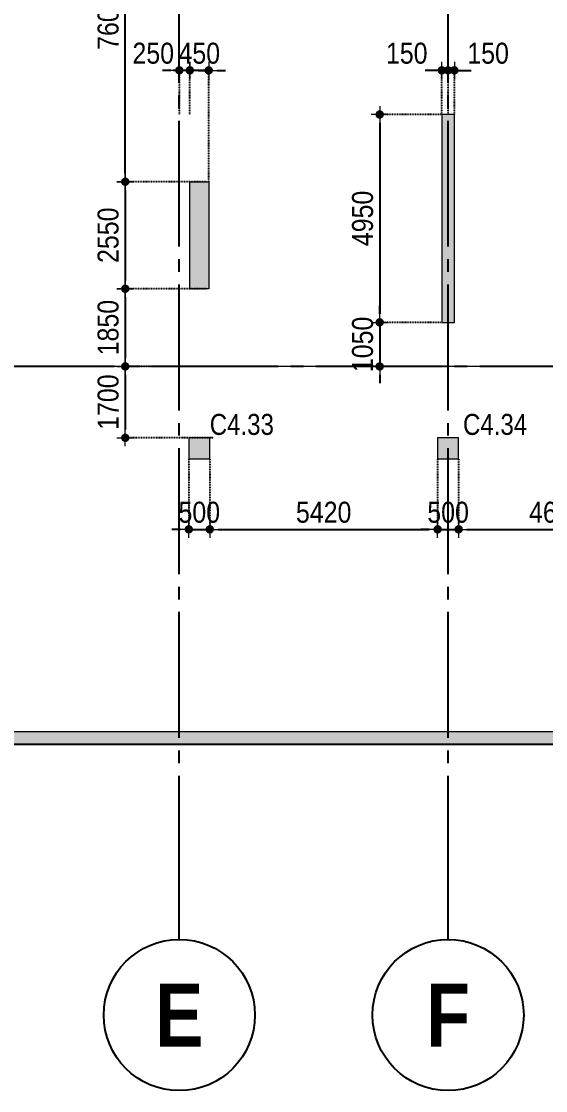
# Model space of a CAD drawing. Header units: millimetres. Extents: x -3973692 to -2843767, y 592734 to 838475.
# Drawn here: x -3714106 to -3701623, y 592734 to 618199 of the extents above; entities that cross this region are included whole.
import ezdxf
from ezdxf.enums import TextEntityAlignment as Align

# ---------------------------------------------------------------- set-up
doc = ezdxf.new("R2010")
doc.units = ezdxf.units.MM
doc.header["$MEASUREMENT"] = 0
doc.header["$PDMODE"] = 3
doc.header["$PDSIZE"] = -20
for name, pattern in [('CHG_XX_Cot_Ham 1$0$MB_Luoi truc$0$Center101', [13, 10, -1, 1, -1]), ('CHG_XX_Cot_Ham 1$0$MB_Luoi truc$0$HTT Hidden 21', [3, 2, -1]), ('CHG_XX_Luoi truc$0$MB_Luoi truc$0$Center101', [13, 10, -1, 1, -1]), ('DIVIDE2', [15.875, 6.35, -3.175, 0, -3.175, 0, -3.175]), ('HIDDEN5', [2.8375, 1.25, -1.5875])]:
    doc.linetypes.add(name, pattern=pattern)
doc.layers.get('0').update_dxf_attribs({"lineweight": 9})
doc.layers.get('Defpoints').update_dxf_attribs({"color": 10, "lineweight": 0})
for name, color, linetype, lineweight in [("'S_General_Dim_1", 1, 'Continuous', 18), ("'S_General_Divide_3 Intermediate", 3, 'DIVIDE2', 40), ('CHG_XX_Cot_Ham 1$0$Ap0302_PC', 150, 'Continuous', 9), ('CHG_XX_Cot_Ham 1$0$Ap0302_PC @ 1', 150, 'Continuous', 9), ('CHG_XX_Cot_Ham 1$0$Ap0302_PC @ 150 VP1', 150, 'Continuous', 9), ('CHG_XX_Cot_Ham 1$0$Ap0302_PC @ 150 VP2', 150, 'Continuous', 9), ('CHG_XX_Cot_Ham 1$0$Ap0302_PC @ 150 VP3', 150, 'Continuous', 9), ('CHG_XX_Cot_Ham 1$0$Ap0302_PC @ 150 VP4', 150, 'Continuous', 9), ('CHG_XX_Cot_Ham 1$0$Ap0302_PC @ 150 VP5', 150, 'Continuous', 9), ('CHG_XX_Cot_Ham 1$0$Ap0302_PC @ 150 VP6', 150, 'Continuous', 9), ('CHG_XX_Cot_Ham 1$0$Ap0302_PC @ 150 VP7', 150, 'Continuous', 9), ('CHG_XX_Cot_Ham 1$0$Ap0302_PC @ 150 VP8', 150, 'Continuous', 9), ('CHG_XX_Cot_Ham 1$0$Ap0302_PC @ 150 VP9', 150, 'Continuous', 9), ('CHG_XX_Cot_Ham 1$0$Ap0302_PC @ 150 VPModel', 150, 'Continuous', 9), ('CHG_XX_Cot_Ham 1$0$Ap0311_H', 8, 'Continuous', 15), ('CHG_XX_Cot_Ham 1$0$MB_Luoi truc$0$Grid Line', 251, 'CHG_XX_Cot_Ham 1$0$MB_Luoi truc$0$Center101', 9), ('CHG_XX_Cot_Ham 1$0$S_Concrete_Cont_2 Normal', 2, 'Continuous', 13), ('KTH', 154, 'Continuous', 9), ('TEXT', 7, 'Continuous', 15)]:
    doc.layers.add(name, color=color, linetype=linetype, lineweight=lineweight)
for name, color, linetype in [('CHG_XX_Cot_Ham 1$0$MB_Cot ham$0$Concrete Line', 6, 'Continuous'), ('CHG_XX_Cot_Ham 1$0$mb_cot tang 1-3$0$Concrete Line', 6, 'Continuous'), ('CHG_XX_Luoi truc$0$Grid', 34, 'Continuous'), ('CHG_XX_Luoi truc$0$Grid Line', 251, 'CHG_XX_Luoi truc$0$MB_Luoi truc$0$Center101')]:
    doc.layers.add(name, color=color, linetype=linetype)
doc.styles.add('arial', font='arial.ttf', dxfattribs={"width": 0.85})
doc.styles.add('CHG_XX_Luoi truc$0$MB_Luoi truc$0$Grid A-F$0$VNI-HelveCB', font='')
doc.styles.add('TTP-HelCon', font='')
doc.styles.get('CHG_XX_Luoi truc$0$MB_Luoi truc$0$Grid A-F$0$VNI-HelveCB').set_extended_font_data('VNI-Helve-Condense', bold=True)
doc.styles.get('TTP-HelCon').set_extended_font_data('VNI-Helve-Condense')
doc.dimstyles.new('200', dxfattribs={"dimscale": 200, "dimtxt": 2.5, "dimasz": 1, "dimexe": 0, "dimexo": 0, "dimgap": 0.75, "dimtad": 1, "dimdec": 0, "dimrnd": 10, "dimzin": 9, "dimdsep": 46, "dimtxsty": 'arial', "dimblk1": 'DIMDOT', "dimblk2": 'DIMDOT', "dimsah": 1, "dimcen": 2, "dimdle": 3, "dimclre": 8, "dimclrt": 2, "dimadec": 0, "dimazin": 0, "dimtfac": 1, "dimtdec": 0, "dimtix": 1, "dimtmove": 2, "dimatfit": 3, "dimldrblk": 'DIMPIJL', "dimfxl": 1, "dimtvp": 1.8, "dimtolj": 1, "dimtzin": 0, "dimarcsym": 0})

# ---------------------------------------------------------------- blocks, each defined once
blk = doc.blocks.new('*U2841')
at = {"layer": 'CHG_XX_Luoi truc$0$Grid', "lineweight": -2}
blk.add_line((0, -3), (0, 0), dxfattribs=at)
blk.add_circle((0, -9), 6, dxfattribs=at)
at = {"layer": 'CHG_XX_Luoi truc$0$Grid Line'}
blk.add_line((0, 0), (0, 608), dxfattribs=at)
at = {"layer": 'CHG_XX_Luoi truc$0$Grid', "lineweight": -2, "style": 'CHG_XX_Luoi truc$0$MB_Luoi truc$0$Grid A-F$0$VNI-HelveCB'}
for tag, p in [('GRIDSUB', (0, 617)), ('GRID', (0, -9))]:
    blk.add_attdef(tag, text='', height=5, dxfattribs=at).set_placement(p, align=Align.MIDDLE)
blk = doc.blocks.new('*U2843')
at = {"layer": 'CHG_XX_Luoi truc$0$Grid Line'}
blk.add_line((0, 0), (0, 438), dxfattribs=at)
at = {"layer": 'CHG_XX_Luoi truc$0$Grid', "lineweight": -2, "style": 'CHG_XX_Luoi truc$0$MB_Luoi truc$0$Grid A-F$0$VNI-HelveCB'}
for tag, p in [('GRIDSUB', (0, 447)), ('GRID', (0, -9))]:
    blk.add_attdef(tag, text='', height=5, dxfattribs=at).set_placement(p, align=Align.MIDDLE)
blk = doc.blocks.new('CHG_XX_Luoi truc')
at = {"layer": 'CHG_XX_Luoi truc$0$Grid'}
ref = blk.add_blockref('*U2841', (38150, -12747), dxfattribs=dict(at, xscale=300, yscale=300, zscale=300))
ref.add_attrib('GRID', 'E', dxfattribs={"lineweight": -2, "height": 1500, "style": 'CHG_XX_Luoi truc$0$MB_Luoi truc$0$Grid A-F$0$VNI-HelveCB'}).set_placement((38150, -15447), align=Align.MIDDLE)
ref = blk.add_blockref('*U2841', (44550, -12747), dxfattribs=dict(at, xscale=300, yscale=300, zscale=300))
ref.add_attrib('GRID', 'F', dxfattribs={"lineweight": -2, "height": 1500, "style": 'CHG_XX_Luoi truc$0$MB_Luoi truc$0$Grid A-F$0$VNI-HelveCB'}).set_placement((44550, -15447), align=Align.MIDDLE)
at = {"layer": 'CHG_XX_Luoi truc$0$Grid', "xscale": 300.0000000000013, "yscale": 300.0000000000013, "zscale": 300.0000000000013, "rotation": 90}
blk.add_blockref('*U2843', (110703, 0), dxfattribs=at)
blk = doc.blocks.new('*U3241')
at = {"layer": 'CHG_XX_Cot_Ham 1$0$Ap0302_PC @ 1'}
h = blk.add_hatch(color=256, dxfattribs=at)
h.dxf.hatch_style = 1
h.paths.add_polyline_path([(450, 0), (0, 0), (0, -2550), (450, -2550)])
at = {"layer": 'CHG_XX_Cot_Ham 1$0$Ap0302_PC @ 150 VP1'}
h = blk.add_hatch(color=256, dxfattribs=at)
h.dxf.hatch_style = 1
h.paths.add_polyline_path([(450, 0), (0, 0), (0, -2550), (450, -2550)])
at = {"layer": 'CHG_XX_Cot_Ham 1$0$Ap0302_PC @ 150 VP2'}
h = blk.add_hatch(color=256, dxfattribs=at)
h.dxf.hatch_style = 1
h.paths.add_polyline_path([(450, 0), (0, 0), (0, -2550), (450, -2550)])
at = {"layer": 'CHG_XX_Cot_Ham 1$0$Ap0302_PC @ 150 VP3'}
h = blk.add_hatch(color=256, dxfattribs=at)
h.dxf.hatch_style = 1
h.paths.add_polyline_path([(450, 0), (0, 0), (0, -2550), (450, -2550)])
at = {"layer": 'CHG_XX_Cot_Ham 1$0$Ap0302_PC @ 150 VP4'}
h = blk.add_hatch(color=256, dxfattribs=at)
h.dxf.hatch_style = 1
h.paths.add_polyline_path([(450, 0), (0, 0), (0, -2550), (450, -2550)])
at = {"layer": 'CHG_XX_Cot_Ham 1$0$Ap0302_PC @ 150 VP5'}
h = blk.add_hatch(color=256, dxfattribs=at)
h.dxf.hatch_style = 1
h.paths.add_polyline_path([(450, 0), (0, 0), (0, -2550), (450, -2550)])
at = {"layer": 'CHG_XX_Cot_Ham 1$0$Ap0302_PC @ 150 VP6'}
h = blk.add_hatch(color=256, dxfattribs=at)
h.dxf.hatch_style = 1
h.paths.add_polyline_path([(450, 0), (0, 0), (0, -2550), (450, -2550)])
at = {"layer": 'CHG_XX_Cot_Ham 1$0$Ap0302_PC @ 150 VP7'}
h = blk.add_hatch(color=256, dxfattribs=at)
h.dxf.hatch_style = 1
h.paths.add_polyline_path([(450, 0), (0, 0), (0, -2550), (450, -2550)])
at = {"layer": 'CHG_XX_Cot_Ham 1$0$Ap0302_PC @ 150 VP8'}
h = blk.add_hatch(color=256, dxfattribs=at)
h.dxf.hatch_style = 1
h.paths.add_polyline_path([(450, 0), (0, 0), (0, -2550), (450, -2550)])
at = {"layer": 'CHG_XX_Cot_Ham 1$0$Ap0302_PC @ 150 VP9'}
h = blk.add_hatch(color=256, dxfattribs=at)
h.dxf.hatch_style = 1
h.paths.add_polyline_path([(450, 0), (0, 0), (0, -2550), (450, -2550)])
at = {"layer": 'CHG_XX_Cot_Ham 1$0$Ap0302_PC @ 150 VPModel'}
h = blk.add_hatch(color=256, dxfattribs=at)
h.dxf.hatch_style = 1
h.paths.add_polyline_path([(450, 0), (0, 0), (0, -2550), (450, -2550)])
blk = doc.blocks.new('CHG_XX_Cot_Ham 1$0$Block A_C450x2250')
at = {"layer": 'CHG_XX_Cot_Ham 1$0$Ap0302_PC'}
blk.add_lwpolyline([(450, -2550), (0, -2550), (0, 0), (450, 0)], close=True, dxfattribs=at)
blk.add_blockref('*U3241', (0, 0), dxfattribs=at)
blk = doc.blocks.new('CHG_XX_Cot_Ham 1$0$Block A_C4950x300')
at = {"layer": 'CHG_XX_Cot_Ham 1$0$Ap0302_PC', "true_color": 0xed1f24}
h = blk.add_hatch(color=240, dxfattribs=at)
h.dxf.hatch_style = 1
h.paths.add_polyline_path([(4950, -300), (4950, 0), (0, 0), (0, -300)])
at = {"layer": 'CHG_XX_Cot_Ham 1$0$Ap0302_PC'}
blk.add_lwpolyline([(4950, -300), (4950, 0), (0, 0), (0, -300)], close=True, dxfattribs=at)
blk = doc.blocks.new('*U3243')
at = {"layer": 'CHG_XX_Cot_Ham 1$0$Ap0302_PC @ 1'}
h = blk.add_hatch(color=3, dxfattribs=at)
h.dxf.hatch_style = 1
h.paths.add_polyline_path([(-250, -250), (-250, 250), (250, 250), (250, -250)])
at = {"layer": 'CHG_XX_Cot_Ham 1$0$Ap0302_PC @ 150 VP1'}
h = blk.add_hatch(color=3, dxfattribs=at)
h.dxf.hatch_style = 1
h.paths.add_polyline_path([(-250, -250), (-250, 250), (250, 250), (250, -250)])
at = {"layer": 'CHG_XX_Cot_Ham 1$0$Ap0302_PC @ 150 VP2'}
h = blk.add_hatch(color=3, dxfattribs=at)
h.dxf.hatch_style = 1
h.paths.add_polyline_path([(-250, -250), (-250, 250), (250, 250), (250, -250)])
at = {"layer": 'CHG_XX_Cot_Ham 1$0$Ap0302_PC @ 150 VP3'}
h = blk.add_hatch(color=3, dxfattribs=at)
h.dxf.hatch_style = 1
h.paths.add_polyline_path([(-250, -250), (-250, 250), (250, 250), (250, -250)])
at = {"layer": 'CHG_XX_Cot_Ham 1$0$Ap0302_PC @ 150 VP4'}
h = blk.add_hatch(color=3, dxfattribs=at)
h.dxf.hatch_style = 1
h.paths.add_polyline_path([(-250, -250), (-250, 250), (250, 250), (250, -250)])
at = {"layer": 'CHG_XX_Cot_Ham 1$0$Ap0302_PC @ 150 VP5'}
h = blk.add_hatch(color=3, dxfattribs=at)
h.dxf.hatch_style = 1
h.paths.add_polyline_path([(-250, -250), (-250, 250), (250, 250), (250, -250)])
at = {"layer": 'CHG_XX_Cot_Ham 1$0$Ap0302_PC @ 150 VP6'}
h = blk.add_hatch(color=3, dxfattribs=at)
h.dxf.hatch_style = 1
h.paths.add_polyline_path([(-250, -250), (-250, 250), (250, 250), (250, -250)])
at = {"layer": 'CHG_XX_Cot_Ham 1$0$Ap0302_PC @ 150 VP7'}
h = blk.add_hatch(color=3, dxfattribs=at)
h.dxf.hatch_style = 1
h.paths.add_polyline_path([(-250, -250), (-250, 250), (250, 250), (250, -250)])
at = {"layer": 'CHG_XX_Cot_Ham 1$0$Ap0302_PC @ 150 VP8'}
h = blk.add_hatch(color=3, dxfattribs=at)
h.dxf.hatch_style = 1
h.paths.add_polyline_path([(-250, -250), (-250, 250), (250, 250), (250, -250)])
at = {"layer": 'CHG_XX_Cot_Ham 1$0$Ap0302_PC @ 150 VP9'}
h = blk.add_hatch(color=3, dxfattribs=at)
h.dxf.hatch_style = 1
h.paths.add_polyline_path([(-250, -250), (-250, 250), (250, 250), (250, -250)])
at = {"layer": 'CHG_XX_Cot_Ham 1$0$Ap0302_PC @ 150 VPModel'}
h = blk.add_hatch(color=3, dxfattribs=at)
h.dxf.hatch_style = 1
h.paths.add_polyline_path([(-250, -250), (-250, 250), (250, 250), (250, -250)])
blk = doc.blocks.new('CHG_XX_Cot_Ham 1$0$500x500')
at = {"layer": 'CHG_XX_Cot_Ham 1$0$Ap0302_PC'}
blk.add_lwpolyline([(250, -250), (250, 250), (-250, 250), (-250, -250)], close=True, dxfattribs=at)
blk.add_blockref('*U3243', (0, 0), dxfattribs=at)
blk = doc.blocks.new('CHG_XX_Cot_Ham 1')
at = {"layer": 'CHG_XX_Cot_Ham 1$0$Ap0311_H'}
h = blk.add_hatch(color=256, dxfattribs=at)
h.dxf.hatch_style = 1
h.paths.add_polyline_path([(99639.2, 163400), (-10900, 163400), (-10900, 85450), (-300, 85450), (-300, 84050), (32350, 84050), (32350, -9000), (103575.5, -9000), (106050, -6022), (106050, 158254.3)])
h.paths.add_polyline_path([(99533.7, 163100), (105750, 158110.4), (105750, 90450), (105650, 90450), (105650, 90450), (105750, 90450), (105750, 13850), (105750, 13825.9), (105750, -5913.6), (103434.7, -8700), (93600, -8700), (32650, -8700), (32650, 84350), (0, 84350), (0, 85750), (-10600, 85750), (-10600, 163100), (93600, 163100)], flags=16)
at = {"layer": 'CHG_XX_Cot_Ham 1$0$Ap0302_PC'}
blk.add_lwpolyline([(32350, 84050), (-300, 84050), (-300, 85450), (-10900, 85450), (-10900, 163400), (99639.2, 163400), (106050, 158254.3), (106050, -6022), (103575.5, -9000), (32350, -9000)], close=True, dxfattribs=at)
blk.add_lwpolyline([(105750, 90444), (105750, -5913.6), (103434.7, -8700), (32650, -8700), (32650, 84350), (0, 84350), (0, 85750), (-10600, 85750), (-10600, 163100), (99533.7, 163100), (105750, 158110.4), (105750, 127475.9)], dxfattribs=at)
at = {"layer": 'CHG_XX_Cot_Ham 1$0$MB_Cot ham$0$Concrete Line', "linetype": 'CHG_XX_Cot_Ham 1$0$MB_Luoi truc$0$HTT Hidden 21'}
blk.add_lwpolyline([(99639.2, 163400), (106050, 158254.3), (106050, -6022), (103575.5, -9000), (32350, -9000), (32350, 84050), (-300, 84050), (-300, 85450), (-10900, 85450), (-10900, 163400)], close=True, dxfattribs=at)
at = {"layer": 'CHG_XX_Cot_Ham 1$0$MB_Luoi truc$0$Grid Line'}
blk.add_line((110702.9, 0), (-20697.1, 0), dxfattribs=at)
at = {"layer": 'CHG_XX_Cot_Ham 1$0$Ap0302_PC', "rotation": 90}
blk.add_blockref('CHG_XX_Cot_Ham 1$0$Block A_C4950x300', (44400, 1050), dxfattribs=at)
at = {"layer": 'CHG_XX_Cot_Ham 1$0$Ap0302_PC'}
blk.add_blockref('CHG_XX_Cot_Ham 1$0$Block A_C450x2250', (38400, 4400), dxfattribs=at)
at = {"layer": 'CHG_XX_Cot_Ham 1$0$mb_cot tang 1-3$0$Concrete Line'}
blk.add_blockref('CHG_XX_Luoi truc', (0, 0), dxfattribs=at)
at = {"layer": 'CHG_XX_Cot_Ham 1$0$S_Concrete_Cont_2 Normal'}
for p in [(38625, -1950), (44550, -1950)]:
    blk.add_blockref('CHG_XX_Cot_Ham 1$0$500x500', p, dxfattribs=at)
blk = doc.blocks.new('DIMDOT')
for p, q in [((1, 0), (-1, 0)), ((0, -1), (0, 1))]:
    blk.add_line(p, q)
at = {"const_width": 0.5}
blk.add_lwpolyline([(-0.25, 0, 1), (0.25, 0, 1)], format="xyb", close=True, dxfattribs=at)
blk = doc.blocks.new('*D2036')
at = {"layer": "'S_General_Dim_1", "color": 8, "linetype": 'HIDDEN5', "lineweight": -2, "transparency": 16777216}
for p, q in [((-3709695, 614381), (-3711633, 614381)), ((-3709695, 611831), (-3711633, 611831))]:
    blk.add_line(p, q, dxfattribs=at)
at = {"layer": "'S_General_Dim_1", "color": 0, "lineweight": -2, "transparency": 16777216}
blk.add_line((-3711633, 614181), (-3711633, 612031), dxfattribs=at)
at = {"layer": 'Defpoints', "color": 0, "transparency": 16777216}
for p in [(-3709695, 614381), (-3711633, 611831), (-3709695, 611831)]:
    blk.add_point(p, dxfattribs=at)
at = {"layer": "'S_General_Dim_1", "color": 0, "lineweight": -2, "transparency": 16777216, "xscale": 200, "yscale": 200, "zscale": 200}
for p, rotation in [((-3711633, 614381), 90), ((-3711633, 611831), 270)]:
    blk.add_blockref('DIMDOT', p, dxfattribs=dict(at, rotation=rotation))
at = {"layer": "'S_General_Dim_1", "color": 2, "transparency": 16777216, "insert": (-3712039, 613106), "char_height": 500, "attachment_point": 5, "rotation": 90, "style": 'arial'}
blk.add_mtext('\\A1;2550', dxfattribs=at)
blk = doc.blocks.new('DIMPIJL')
at = {"linetype": 'ByBlock'}
blk.add_solid([(-2.5, 0.42), (-2.5, -0.42), (0, 0)], dxfattribs=at)
blk = doc.blocks.new('*D2037')
at = {"layer": "'S_General_Dim_1", "color": 8, "linetype": 'HIDDEN5', "lineweight": -2, "transparency": 16777216}
for p, q in [((-3709695, 611831), (-3711633, 611831)), ((-3709757, 609981), (-3711633, 609981))]:
    blk.add_line(p, q, dxfattribs=at)
at = {"layer": "'S_General_Dim_1", "color": 0, "lineweight": -2, "transparency": 16777216}
blk.add_line((-3711633, 611631), (-3711633, 610181), dxfattribs=at)
at = {"layer": 'Defpoints', "color": 0, "transparency": 16777216}
for p in [(-3709695, 611831), (-3711633, 609981), (-3709757, 609981)]:
    blk.add_point(p, dxfattribs=at)
at = {"layer": "'S_General_Dim_1", "color": 0, "lineweight": -2, "transparency": 16777216, "xscale": 200, "yscale": 200, "zscale": 200}
for p, rotation in [((-3711633, 611831), 90), ((-3711633, 609981), 270)]:
    blk.add_blockref('DIMDOT', p, dxfattribs=dict(at, rotation=rotation))
at = {"layer": "'S_General_Dim_1", "color": 2, "transparency": 16777216, "insert": (-3712039, 610906), "char_height": 500, "attachment_point": 5, "rotation": 90, "style": 'arial'}
blk.add_mtext('\\A1;1850', dxfattribs=at)
blk = doc.blocks.new('*D2038')
at = {"layer": "'S_General_Dim_1", "color": 8, "linetype": 'HIDDEN5', "lineweight": -2, "transparency": 16777216}
for p, q in [((-3704095, 615981), (-3705574, 615981)), ((-3704095, 611031), (-3705574, 611031))]:
    blk.add_line(p, q, dxfattribs=at)
at = {"layer": "'S_General_Dim_1", "color": 0, "lineweight": -2, "transparency": 16777216}
blk.add_line((-3705574, 615781), (-3705574, 611231), dxfattribs=at)
at = {"layer": 'Defpoints', "color": 0, "transparency": 16777216}
for p in [(-3704095, 615981), (-3705574, 611031), (-3704095, 611031)]:
    blk.add_point(p, dxfattribs=at)
at = {"layer": "'S_General_Dim_1", "color": 0, "lineweight": -2, "transparency": 16777216, "xscale": 200, "yscale": 200, "zscale": 200}
for p, rotation in [((-3705574, 615981), 90), ((-3705574, 611031), 270)]:
    blk.add_blockref('DIMDOT', p, dxfattribs=dict(at, rotation=rotation))
at = {"layer": "'S_General_Dim_1", "color": 2, "transparency": 16777216, "insert": (-3705980, 613506), "char_height": 500, "attachment_point": 5, "rotation": 90, "style": 'arial'}
blk.add_mtext('\\A1;4950', dxfattribs=at)
blk = doc.blocks.new('*D2039')
at = {"layer": "'S_General_Dim_1", "color": 0, "lineweight": -2, "transparency": 16777216}
for p, q in [((-3705574, 611231), (-3705574, 611431)), ((-3705574, 611031), (-3705574, 609981)), ((-3705574, 609781), (-3705574, 609581))]:
    blk.add_line(p, q, dxfattribs=at)
at = {"layer": "'S_General_Dim_1", "color": 8, "linetype": 'HIDDEN5', "lineweight": -2, "transparency": 16777216}
for p, q in [((-3704095, 611031), (-3705574, 611031)), ((-3703945, 609981), (-3705574, 609981))]:
    blk.add_line(p, q, dxfattribs=at)
at = {"layer": 'Defpoints', "color": 0, "transparency": 16777216}
for p in [(-3704095, 611031), (-3705574, 609981), (-3703945, 609981)]:
    blk.add_point(p, dxfattribs=at)
at = {"layer": "'S_General_Dim_1", "color": 0, "lineweight": -2, "transparency": 16777216, "xscale": 200, "yscale": 200, "zscale": 200}
for p, rotation in [((-3705574, 611031), 270), ((-3705574, 609981), 90)]:
    blk.add_blockref('DIMDOT', p, dxfattribs=dict(at, rotation=rotation))
at = {"layer": "'S_General_Dim_1", "color": 2, "transparency": 16777216, "insert": (-3705980, 610506), "char_height": 500, "attachment_point": 5, "rotation": 90, "style": 'arial'}
blk.add_mtext('\\A1;1050', dxfattribs=at)
blk = doc.blocks.new('*D1990')
at = {"layer": "'S_General_Dim_1", "color": 8, "linetype": 'HIDDEN5', "lineweight": -2, "transparency": 16777216}
for p, q in [((-3710095, 621981), (-3711633, 621981)), ((-3709695, 614381), (-3711633, 614381))]:
    blk.add_line(p, q, dxfattribs=at)
at = {"layer": "'S_General_Dim_1", "color": 0, "lineweight": -2, "transparency": 16777216}
blk.add_line((-3711633, 614581), (-3711633, 621781), dxfattribs=at)
at = {"layer": 'Defpoints', "color": 0, "transparency": 16777216}
for p in [(-3711633, 621981), (-3710095, 621981), (-3709695, 614381)]:
    blk.add_point(p, dxfattribs=at)
at = {"layer": "'S_General_Dim_1", "color": 0, "lineweight": -2, "transparency": 16777216, "xscale": 200, "yscale": 200, "zscale": 200}
for p, rotation in [((-3711633, 621981), 90), ((-3711633, 614381), 270)]:
    blk.add_blockref('DIMDOT', p, dxfattribs=dict(at, rotation=rotation))
at = {"layer": "'S_General_Dim_1", "color": 2, "transparency": 16777216, "insert": (-3712039, 618181), "char_height": 500, "attachment_point": 5, "rotation": 90, "style": 'arial'}
blk.add_mtext('\\A1;7600', dxfattribs=at)
blk = doc.blocks.new('*D2023')
at = {"layer": "'S_General_Dim_1", "color": 0, "lineweight": -2, "transparency": 16777216}
for p, q in [((-3704295, 617033), (-3704495, 617033)), ((-3704095, 617033), (-3703945, 617033)), ((-3703745, 617033), (-3703545, 617033))]:
    blk.add_line(p, q, dxfattribs=at)
at = {"layer": "'S_General_Dim_1", "color": 8, "linetype": 'HIDDEN5', "lineweight": -2, "transparency": 16777216}
for p, q in [((-3704095, 615981), (-3704095, 617033)), ((-3703945, 615981), (-3703945, 617033))]:
    blk.add_line(p, q, dxfattribs=at)
at = {"layer": 'Defpoints', "color": 0, "transparency": 16777216}
for p in [(-3703945, 617033), (-3704095, 615981), (-3703945, 615981)]:
    blk.add_point(p, dxfattribs=at)
at = {"layer": "'S_General_Dim_1", "color": 0, "lineweight": -2, "transparency": 16777216, "xscale": 200, "yscale": 200, "zscale": 200}
blk.add_blockref('DIMDOT', (-3704095, 617033), dxfattribs=at)
at = {"layer": "'S_General_Dim_1", "color": 0, "lineweight": -2, "transparency": 16777216, "xscale": 200, "yscale": 200, "zscale": 200, "rotation": 180}
blk.add_blockref('DIMDOT', (-3703945, 617033), dxfattribs=at)
at = {"layer": "'S_General_Dim_1", "color": 2, "transparency": 16777216, "insert": (-3704930, 617438), "char_height": 500, "attachment_point": 5, "style": 'arial'}
blk.add_mtext('\\A1;150', dxfattribs=at)
blk = doc.blocks.new('*D2024')
at = {"layer": "'S_General_Dim_1", "color": 0, "lineweight": -2, "transparency": 16777216}
for p, q in [((-3704145, 617033), (-3704345, 617033)), ((-3703945, 617033), (-3703795, 617033)), ((-3703595, 617033), (-3703395, 617033))]:
    blk.add_line(p, q, dxfattribs=at)
at = {"layer": "'S_General_Dim_1", "color": 8, "linetype": 'HIDDEN5', "lineweight": -2, "transparency": 16777216}
for p, q in [((-3703945, 615981), (-3703945, 617033)), ((-3703795, 615984), (-3703795, 617033))]:
    blk.add_line(p, q, dxfattribs=at)
at = {"layer": 'Defpoints', "color": 0, "transparency": 16777216}
for p in [(-3703795, 617033), (-3703945, 615981), (-3703795, 615984)]:
    blk.add_point(p, dxfattribs=at)
at = {"layer": "'S_General_Dim_1", "color": 0, "lineweight": -2, "transparency": 16777216, "xscale": 200, "yscale": 200, "zscale": 200}
blk.add_blockref('DIMDOT', (-3703945, 617033), dxfattribs=at)
at = {"layer": "'S_General_Dim_1", "color": 0, "lineweight": -2, "transparency": 16777216, "xscale": 200, "yscale": 200, "zscale": 200, "rotation": 180}
blk.add_blockref('DIMDOT', (-3703795, 617033), dxfattribs=at)
at = {"layer": "'S_General_Dim_1", "color": 2, "transparency": 16777216, "insert": (-3702992, 617438), "char_height": 500, "attachment_point": 5, "style": 'arial'}
blk.add_mtext('\\A1;150', dxfattribs=at)
blk = doc.blocks.new('*D2098')
at = {"layer": "'S_General_Dim_1", "color": 0, "lineweight": -2, "transparency": 16777216}
for p, q in [((-3710295, 617033), (-3710495, 617033)), ((-3709645, 617033), (-3710095, 617033)), ((-3709445, 617033), (-3709245, 617033))]:
    blk.add_line(p, q, dxfattribs=at)
at = {"layer": "'S_General_Dim_1", "color": 8, "linetype": 'HIDDEN5', "lineweight": -2, "transparency": 16777216}
for p, q in [((-3710095, 615981), (-3710095, 617033)), ((-3709645, 614381), (-3709645, 617033))]:
    blk.add_line(p, q, dxfattribs=at)
at = {"layer": 'Defpoints', "color": 0, "transparency": 16777216}
for p in [(-3710095, 617033), (-3710095, 615981), (-3709645, 614381)]:
    blk.add_point(p, dxfattribs=at)
at = {"layer": "'S_General_Dim_1", "color": 0, "lineweight": -2, "transparency": 16777216, "xscale": 200, "yscale": 200, "zscale": 200}
blk.add_blockref('DIMDOT', (-3710095, 617033), dxfattribs=at)
at = {"layer": "'S_General_Dim_1", "color": 0, "lineweight": -2, "transparency": 16777216, "xscale": 200, "yscale": 200, "zscale": 200, "rotation": 180}
blk.add_blockref('DIMDOT', (-3709645, 617033), dxfattribs=at)
at = {"layer": "'S_General_Dim_1", "color": 2, "transparency": 16777216, "insert": (-3709870, 617438), "char_height": 500, "attachment_point": 5, "style": 'arial'}
blk.add_mtext('\\A1;450', dxfattribs=at)
blk = doc.blocks.new('*D2099')
at = {"layer": "'S_General_Dim_1", "color": 0, "lineweight": -2, "transparency": 16777216}
for p, q in [((-3710545, 617033), (-3710745, 617033)), ((-3710095, 617033), (-3710345, 617033)), ((-3709895, 617033), (-3709695, 617033))]:
    blk.add_line(p, q, dxfattribs=at)
at = {"layer": "'S_General_Dim_1", "color": 8, "linetype": 'HIDDEN5', "lineweight": -2, "transparency": 16777216}
for p, q in [((-3710345, 615981), (-3710345, 617033)), ((-3710095, 615981), (-3710095, 617033))]:
    blk.add_line(p, q, dxfattribs=at)
at = {"layer": 'Defpoints', "color": 0, "transparency": 16777216}
for p in [(-3710345, 617033), (-3710345, 615981), (-3710095, 615981)]:
    blk.add_point(p, dxfattribs=at)
at = {"layer": "'S_General_Dim_1", "color": 0, "lineweight": -2, "transparency": 16777216, "xscale": 200, "yscale": 200, "zscale": 200}
blk.add_blockref('DIMDOT', (-3710345, 617033), dxfattribs=at)
at = {"layer": "'S_General_Dim_1", "color": 0, "lineweight": -2, "transparency": 16777216, "xscale": 200, "yscale": 200, "zscale": 200, "rotation": 180}
blk.add_blockref('DIMDOT', (-3710095, 617033), dxfattribs=at)
at = {"layer": "'S_General_Dim_1", "color": 2, "transparency": 16777216, "insert": (-3710966, 617438), "char_height": 500, "attachment_point": 5, "style": 'arial'}
blk.add_mtext('\\A1;250', dxfattribs=at)
blk = doc.blocks.new('PODIUM')
at = {"layer": 'TEXT', "color": 6, "style": 'TTP-HelCon'}
for s, p in [('C4.33', (-38572, -67775)), ('C4.34', (-32541, -67775))]:
    blk.add_text(s, height=500, dxfattribs=at).set_placement(p)
blk = doc.blocks.new('*D2608')
at = {"layer": 'Defpoints', "color": 0, "transparency": 16777216}
for p in [(-3709533, 609981), (-3711633, 608281), (-3709533, 608281)]:
    blk.add_point(p, dxfattribs=at)
at = {"layer": 'KTH', "color": 8, "linetype": 'HIDDEN5', "lineweight": -2, "transparency": 16777216}
for p, q in [((-3709533, 609981), (-3711633, 609981)), ((-3709533, 608281), (-3711633, 608281))]:
    blk.add_line(p, q, dxfattribs=at)
at = {"layer": 'KTH', "color": 0, "lineweight": -2, "transparency": 16777216}
blk.add_line((-3711633, 609781), (-3711633, 608481), dxfattribs=at)
at = {"layer": 'KTH', "color": 0, "lineweight": -2, "transparency": 16777216, "xscale": 200, "yscale": 200, "zscale": 200}
for p, rotation in [((-3711633, 609981), 90), ((-3711633, 608281), 270)]:
    blk.add_blockref('DIMDOT', p, dxfattribs=dict(at, rotation=rotation))
at = {"layer": 'KTH', "color": 2, "transparency": 16777216, "insert": (-3712039, 609131), "char_height": 500, "attachment_point": 5, "rotation": 90, "style": 'arial'}
blk.add_mtext('\\A1;1700', dxfattribs=at)
blk = doc.blocks.new('*D2741')
at = {"layer": "'S_General_Dim_1", "color": 8, "linetype": 'HIDDEN5', "lineweight": -2, "transparency": 16777216}
for p, q in [((-3710120, 607781), (-3710120, 606101)), ((-3709620, 607781), (-3709620, 606101))]:
    blk.add_line(p, q, dxfattribs=at)
at = {"layer": "'S_General_Dim_1", "color": 0, "lineweight": -2, "transparency": 16777216}
for p, q in [((-3710320, 606101), (-3710520, 606101)), ((-3710120, 606101), (-3709620, 606101)), ((-3709420, 606101), (-3709220, 606101))]:
    blk.add_line(p, q, dxfattribs=at)
at = {"layer": 'Defpoints', "color": 0, "transparency": 16777216}
for p in [(-3710120, 607781), (-3709620, 607781), (-3709620, 606101)]:
    blk.add_point(p, dxfattribs=at)
at = {"layer": "'S_General_Dim_1", "color": 0, "lineweight": -2, "transparency": 16777216, "xscale": 200, "yscale": 200, "zscale": 200}
blk.add_blockref('DIMDOT', (-3710120, 606101), dxfattribs=at)
at = {"layer": "'S_General_Dim_1", "color": 0, "lineweight": -2, "transparency": 16777216, "xscale": 200, "yscale": 200, "zscale": 200, "rotation": 180}
blk.add_blockref('DIMDOT', (-3709620, 606101), dxfattribs=at)
at = {"layer": "'S_General_Dim_1", "color": 2, "transparency": 16777216, "insert": (-3709870, 606506), "char_height": 500, "attachment_point": 5, "style": 'arial'}
blk.add_mtext('\\A1;500', dxfattribs=at)
blk = doc.blocks.new('*D2742')
at = {"layer": "'S_General_Dim_1", "color": 8, "linetype": 'HIDDEN5', "lineweight": -2, "transparency": 16777216}
for p, q in [((-3709620, 607781), (-3709620, 606101)), ((-3704195, 607781), (-3704195, 606101))]:
    blk.add_line(p, q, dxfattribs=at)
at = {"layer": "'S_General_Dim_1", "color": 0, "lineweight": -2, "transparency": 16777216}
blk.add_line((-3709420, 606101), (-3704395, 606101), dxfattribs=at)
at = {"layer": 'Defpoints', "color": 0, "transparency": 16777216}
for p in [(-3709620, 607781), (-3704195, 607781), (-3704195, 606101)]:
    blk.add_point(p, dxfattribs=at)
at = {"layer": "'S_General_Dim_1", "color": 0, "lineweight": -2, "transparency": 16777216, "xscale": 200, "yscale": 200, "zscale": 200, "rotation": 180}
blk.add_blockref('DIMDOT', (-3709620, 606101), dxfattribs=at)
at = {"layer": "'S_General_Dim_1", "color": 0, "lineweight": -2, "transparency": 16777216, "xscale": 200, "yscale": 200, "zscale": 200}
blk.add_blockref('DIMDOT', (-3704195, 606101), dxfattribs=at)
at = {"layer": "'S_General_Dim_1", "color": 2, "transparency": 16777216, "insert": (-3706908, 606506), "char_height": 500, "attachment_point": 5, "style": 'arial'}
blk.add_mtext('\\A1;5420', dxfattribs=at)
blk = doc.blocks.new('*D2743')
at = {"layer": "'S_General_Dim_1", "color": 8, "linetype": 'HIDDEN5', "lineweight": -2, "transparency": 16777216}
for p, q in [((-3704195, 607781), (-3704195, 606101)), ((-3703695, 607781), (-3703695, 606101))]:
    blk.add_line(p, q, dxfattribs=at)
at = {"layer": "'S_General_Dim_1", "color": 0, "lineweight": -2, "transparency": 16777216}
for p, q in [((-3704395, 606101), (-3704595, 606101)), ((-3704195, 606101), (-3703695, 606101)), ((-3703495, 606101), (-3703295, 606101))]:
    blk.add_line(p, q, dxfattribs=at)
at = {"layer": 'Defpoints', "color": 0, "transparency": 16777216}
for p in [(-3704195, 607781), (-3703695, 607781), (-3703695, 606101)]:
    blk.add_point(p, dxfattribs=at)
at = {"layer": "'S_General_Dim_1", "color": 0, "lineweight": -2, "transparency": 16777216, "xscale": 200, "yscale": 200, "zscale": 200}
blk.add_blockref('DIMDOT', (-3704195, 606101), dxfattribs=at)
at = {"layer": "'S_General_Dim_1", "color": 0, "lineweight": -2, "transparency": 16777216, "xscale": 200, "yscale": 200, "zscale": 200, "rotation": 180}
blk.add_blockref('DIMDOT', (-3703695, 606101), dxfattribs=at)
at = {"layer": "'S_General_Dim_1", "color": 2, "transparency": 16777216, "insert": (-3703945, 606506), "char_height": 500, "attachment_point": 5, "style": 'arial'}
blk.add_mtext('\\A1;500', dxfattribs=at)
blk = doc.blocks.new('*D2744')
at = {"layer": "'S_General_Dim_1", "color": 8, "linetype": 'HIDDEN5', "lineweight": -2, "transparency": 16777216}
for p, q in [((-3703695, 607781), (-3703695, 606101)), ((-3699020, 607781), (-3699020, 606101))]:
    blk.add_line(p, q, dxfattribs=at)
at = {"layer": "'S_General_Dim_1", "color": 0, "lineweight": -2, "transparency": 16777216}
blk.add_line((-3703495, 606101), (-3699220, 606101), dxfattribs=at)
at = {"layer": 'Defpoints', "color": 0, "transparency": 16777216}
for p in [(-3703695, 607781), (-3699020, 607781), (-3699020, 606101)]:
    blk.add_point(p, dxfattribs=at)
at = {"layer": "'S_General_Dim_1", "color": 0, "lineweight": -2, "transparency": 16777216, "xscale": 200, "yscale": 200, "zscale": 200, "rotation": 180}
blk.add_blockref('DIMDOT', (-3703695, 606101), dxfattribs=at)
at = {"layer": "'S_General_Dim_1", "color": 0, "lineweight": -2, "transparency": 16777216, "xscale": 200, "yscale": 200, "zscale": 200}
blk.add_blockref('DIMDOT', (-3699020, 606101), dxfattribs=at)
at = {"layer": "'S_General_Dim_1", "color": 2, "transparency": 16777216, "insert": (-3701358, 606506), "char_height": 500, "attachment_point": 5, "style": 'arial'}
blk.add_mtext('\\A1;4680', dxfattribs=at)

msp = doc.modelspace()

# ---------------------------------------------------------------- block references
at = {"layer": "'S_General_Divide_3 Intermediate"}
msp.add_blockref('CHG_XX_Cot_Ham 1', (-3748495.2, 609981), dxfattribs=at)
at = {"layer": 'TEXT'}
msp.add_blockref('PODIUM', (-3671048.8, 676125.7), dxfattribs=at)

# ---------------------------------------------------------------- dimensions: what is measured, and where the dimension line sits
at = {"layer": "'S_General_Dim_1"}
for base, p1, p2, picture, middle in [((-3711633.2, 621981), (-3709695.2, 614381), (-3710095.2, 621981), '*D1990', (-3712038.5, 618181)), ((-3705574.5, 611031), (-3704095.2, 615981), (-3704095.2, 611031), '*D2038', (-3705979.8, 613506)), ((-3711633.2, 611831), (-3709695.2, 614381), (-3709695.2, 611831), '*D2036', (-3712038.5, 613106)), ((-3711633.2, 609981), (-3709695.2, 611831), (-3709756.8, 609981), '*D2037', (-3712038.5, 610906)), ((-3705574.5, 609981), (-3704095.2, 611031), (-3703945.2, 609981), '*D2039', (-3705979.8, 610506))]:
    dim = msp.add_linear_dim(base=base, p1=p1, p2=p2, angle=90, dimstyle='200', dxfattribs=at)
    dim.commit()
    dim.dimension.update_dxf_attribs({"geometry": picture, "text_midpoint": middle})
for base, p1, p2, picture, middle in [((-3710345.2, 617032.6), (-3710095.2, 615981), (-3710345.2, 615981), '*D2099', (-3710965.8, 617437.9)), ((-3703945.2, 617032.6), (-3704095.2, 615981), (-3703945.2, 615981), '*D2023', (-3704930, 617437.9)), ((-3703795.2, 617032.6), (-3703945.2, 615981), (-3703795.2, 615983.9), '*D2024', (-3702992.4, 617437.9))]:
    dim = msp.add_linear_dim(base=base, p1=p1, p2=p2, dimstyle='200', dxfattribs=at)
    dim.commit()
    dim.dimension.update_dxf_attribs({"geometry": picture, "text_midpoint": middle, "dimtype": 160})
for base, p1, p2, picture, middle in [((-3710095.2, 617032.6), (-3709645.2, 614381), (-3710095.2, 615981), '*D2098', (-3709870.2, 617437.9)), ((-3709620.2, 606100.6), (-3710120.2, 607781), (-3709620.2, 607780.7), '*D2741', (-3709870.2, 606505.9)), ((-3704195.2, 606100.6), (-3709620.2, 607780.7), (-3704195.2, 607781), '*D2742', (-3706907.7, 606505.9)), ((-3703695.2, 606100.6), (-3704195.2, 607781), (-3703695.2, 607781), '*D2743', (-3703945.2, 606505.9)), ((-3699020.2, 606100.6), (-3703695.2, 607781), (-3699020.2, 607781), '*D2744', (-3701357.7, 606505.9))]:
    dim = msp.add_linear_dim(base=base, p1=p1, p2=p2, dimstyle='200', dxfattribs=at)
    dim.commit()
    dim.dimension.update_dxf_attribs({"geometry": picture, "text_midpoint": middle})
at = {"layer": 'KTH'}
dim = msp.add_linear_dim(base=(-3711633.2, 608281), p1=(-3709533.2, 609981), p2=(-3709533.2, 608281), angle=90, dimstyle='200', dxfattribs=at)
dim.commit()
dim.dimension.update_dxf_attribs({"geometry": '*D2608', "text_midpoint": (-3712038.5, 609131)})

doc.saveas('drawing.dxf')
